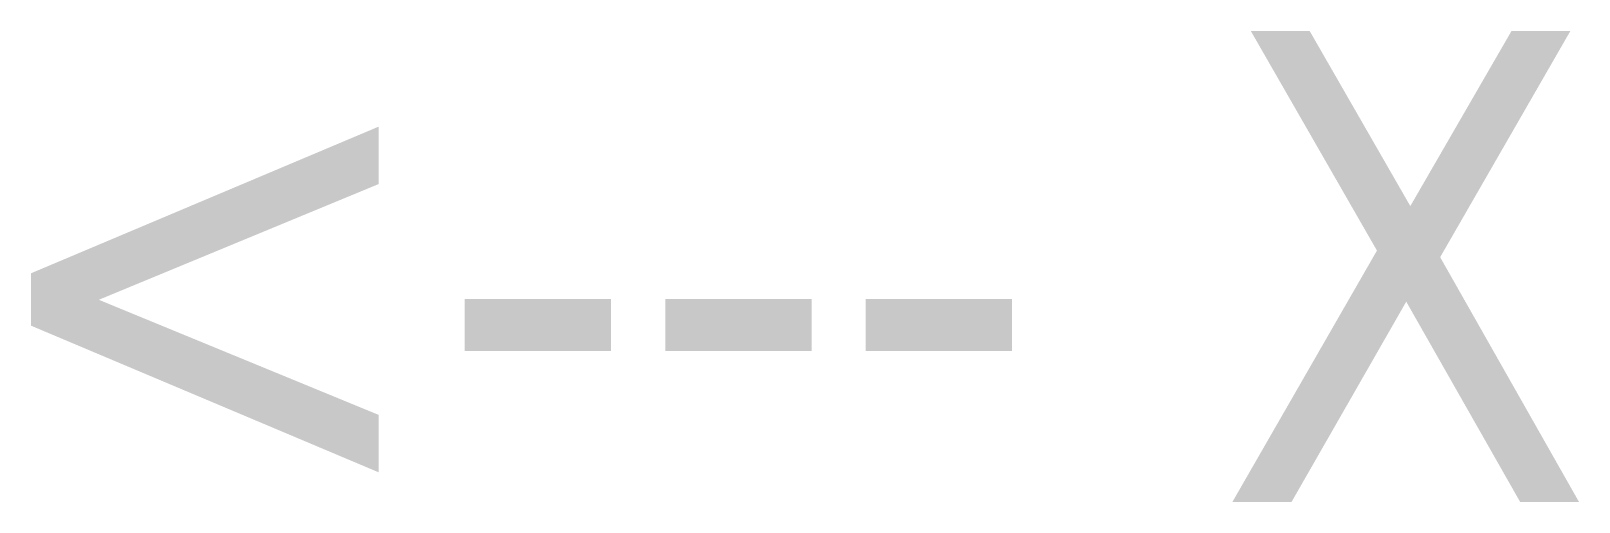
# Model space of a CAD drawing. Header units: millimetres. Extents: x -97 to -77.1, y 85.4 to 91.4.
import ezdxf

# ---------------------------------------------------------------- set-up
doc = ezdxf.new("R2010")
doc.units = ezdxf.units.MM
doc.styles.add('Sketch Text (ANSI) - 3DA', font='tahoma.ttf')

msp = doc.modelspace()

# ---------------------------------------------------------------- texts
at = {"color": 7, "insert": (-97.781, 91.41), "char_height": 6.05, "width": 22.54287, "attachment_point": 1, "style": 'Sketch Text (ANSI) - 3DA'}
msp.add_mtext('\\fTahoma|b0|i0;\\H6.0500;<--- X', dxfattribs=at)

doc.saveas('drawing.dxf')
